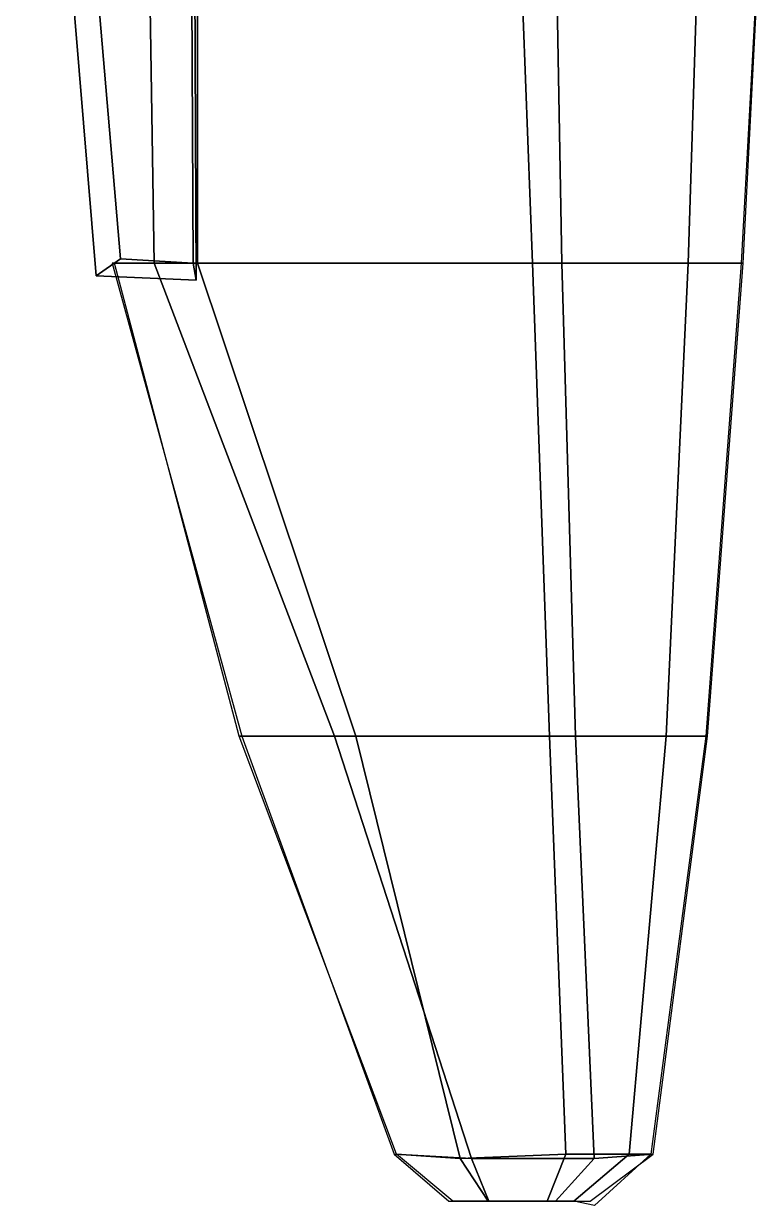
# Model space of a CAD drawing. Header units: metres. Extents: x -32 to 33, y -51 to 51.
# Drawn here: x 4.44 to 21.67, y -50.84 to -23.13 of the extents above; entities that cross this region are included whole.
import ezdxf

# ---------------------------------------------------------------- set-up
doc = ezdxf.new("R2010")
doc.units = ezdxf.units.M

msp = doc.modelspace()

# ---------------------------------------------------------------- linework, layer by layer
at = {"layer": 'AileG1', "color": 1}
for points in [[(7.507302, -28.742359, 13.892733), (7.391493, -21.742361, 13.753237), (8.524284, -21.54236, 15.196321), (8.521843, -28.742359, 15.172802)], [(16.107206, -21.54236, 16.156319), (16.378819, -28.742359, 16.065599), (8.521843, -28.742359, 15.172802), (8.524284, -21.54236, 15.196321)], [(20.253542, -21.54236, 15.764319), (20.027599, -28.742359, 15.72064), (16.378819, -28.742359, 16.065599), (16.107206, -21.54236, 16.156319)], [(21.663301, -21.54236, 15.148323), (21.268183, -28.742359, 15.178564), (20.027599, -28.742359, 15.72064), (20.253542, -21.54236, 15.764319)], [(7.507302, -28.742359, 13.892733), (8.521843, -28.742359, 15.172802), (6.573061, -28.742359, 14.435045)]]:
    msp.add_3dface(points, dxfattribs=at)
at = {"layer": 'AileG2', "color": 21}
for points in [[(16.936611, -21.742361, 14.033908), (7.391493, -21.742361, 13.753237), (7.507302, -28.742359, 13.892733), (17.065737, -28.742359, 14.144617)], [(21.674799, -21.742361, 15.156594), (16.936611, -21.742361, 14.033908), (17.065737, -28.742359, 14.144617), (21.317959, -28.742359, 15.152157)]]:
    msp.add_3dface(points, dxfattribs=at)
at = {"layer": 'AileG3', "color": 33}
for points in [[(8.521843, -28.742359, 15.172802), (12.234037, -39.842358, 15.529681), (9.497453, -39.842358, 14.901364), (6.573061, -28.742359, 14.435045)], [(16.378819, -28.742359, 16.065599), (16.776768, -39.842358, 15.89928), (12.234037, -39.842358, 15.529681), (8.521843, -28.742359, 15.172802)], [(20.027599, -28.742359, 15.72064), (19.513353, -39.842358, 15.640561), (16.776768, -39.842358, 15.89928), (16.378819, -28.742359, 16.065599)], [(21.268183, -28.742359, 15.178564), (20.443792, -39.842358, 15.234003), (19.513353, -39.842358, 15.640561), (20.027599, -28.742359, 15.72064)], [(12.234037, -39.842358, 15.529681), (14.67794, -49.742363, 15.470881), (13.185258, -49.642361, 15.195692), (9.497453, -39.842358, 14.901364)], [(16.776768, -39.842358, 15.89928), (17.155792, -49.642361, 15.604953), (14.67794, -49.742363, 15.470881), (12.234037, -39.842358, 15.529681)], [(19.513353, -39.842358, 15.640561), (18.648476, -49.642361, 15.531361), (17.155792, -49.642361, 15.604953), (16.776768, -39.842358, 15.89928)], [(20.443792, -39.842358, 15.234003), (19.155987, -49.642361, 15.309603), (18.648476, -49.642361, 15.531361), (19.513353, -39.842358, 15.640561)], [(14.67794, -49.742363, 15.470881), (15.341355, -50.742359, 15.304463), (14.512087, -50.742359, 15.249123), (13.185258, -49.642361, 15.195692)], [(17.155792, -49.642361, 15.604953), (16.717941, -50.742359, 15.281405), (15.341355, -50.742359, 15.304463), (14.67794, -49.742363, 15.470881)], [(18.648476, -49.642361, 15.531361), (17.347206, -50.742359, 15.270534), (16.717941, -50.742359, 15.281405), (17.155792, -49.642361, 15.604953)], [(19.155987, -49.642361, 15.309603), (17.829159, -50.842361, 15.282393), (17.347206, -50.742359, 15.270534), (18.648476, -49.642361, 15.531361)]]:
    msp.add_3dface(points, dxfattribs=at)
at = {"layer": 'AileG4', "color": 32}
for points in [[(7.507302, -28.742359, 13.892733), (6.523287, -28.742359, 14.483444), (9.558279, -39.842358, 14.884317), (11.732347, -39.842358, 14.266242)], [(17.065737, -28.742359, 14.144617), (7.507302, -28.742359, 13.892733), (11.732347, -39.842358, 14.266242), (17.384924, -39.842358, 14.449758)], [(21.317959, -28.742359, 15.152157), (17.065737, -28.742359, 14.144617), (17.384924, -39.842358, 14.449758), (20.482971, -39.842358, 15.183822)], [(11.732347, -39.842358, 14.266242), (9.558279, -39.842358, 14.884317), (13.135898, -49.642361, 15.176984), (14.944246, -49.742363, 14.896313)], [(17.384924, -39.842358, 14.449758), (11.732347, -39.842358, 14.266242), (14.944246, -49.742363, 14.896313), (17.825954, -49.742363, 14.98987)], [(20.482971, -39.842358, 15.183822), (17.384924, -39.842358, 14.449758), (17.825954, -49.742363, 14.98987), (19.205355, -49.642361, 15.364099)], [(14.944246, -49.742363, 14.896313), (13.135898, -49.642361, 15.176984), (14.41405, -50.742359, 15.224722), (15.353482, -50.742359, 15.265384)], [(17.825954, -49.742363, 14.98987), (14.944246, -49.742363, 14.896313), (15.353482, -50.742359, 15.265384), (16.916004, -50.742359, 15.25183)], [(19.205355, -49.642361, 15.364099), (17.825954, -49.742363, 14.98987), (16.916004, -50.742359, 15.25183), (17.727194, -50.742359, 15.265143)]]:
    msp.add_3dface(points, dxfattribs=at)
at = {"layer": 'InclinG', "color": 19}
for points in [[(8.317782, -8.454544, 13.69475), (8.417782, -28.742352, 13.69475), (8.492202, -29.142357, 14.52916), (8.392201, -8.169382, 14.52916)], [(8.392201, -8.169382, 14.52916), (8.492202, -29.142357, 14.52916), (8.417783, -28.742355, 15.297987), (8.317783, -8.454542, 15.297987)], [(6.717782, -28.642351, 14.370726), (5.017782, -8.739705, 14.370726), (4.443362, -8.454544, 14.554486), (6.143362, -29.042355, 14.554486)], [(6.143362, -29.042355, 14.554486), (4.443362, -8.454544, 14.554486), (5.017781, -8.739701, 14.62201), (6.717781, -28.642355, 14.62201)], [(8.317783, -8.454542, 15.297987), (8.417783, -28.742355, 15.297987), (6.717781, -28.642355, 14.62201), (5.017781, -8.739701, 14.62201)], [(5.017782, -8.739705, 14.370726), (6.717782, -28.642351, 14.370726), (8.417782, -28.742352, 13.69475), (8.317782, -8.454544, 13.69475)], [(8.417782, -28.742352, 13.69475), (6.717782, -28.642351, 14.370726), (6.143362, -29.042355, 14.554486), (8.492202, -29.142357, 14.52916)], [(8.492202, -29.142357, 14.52916), (6.143362, -29.042355, 14.554486), (6.717781, -28.642355, 14.62201), (8.417783, -28.742355, 15.297987)]]:
    msp.add_3dface(points, dxfattribs=at)

doc.saveas('drawing.dxf')
